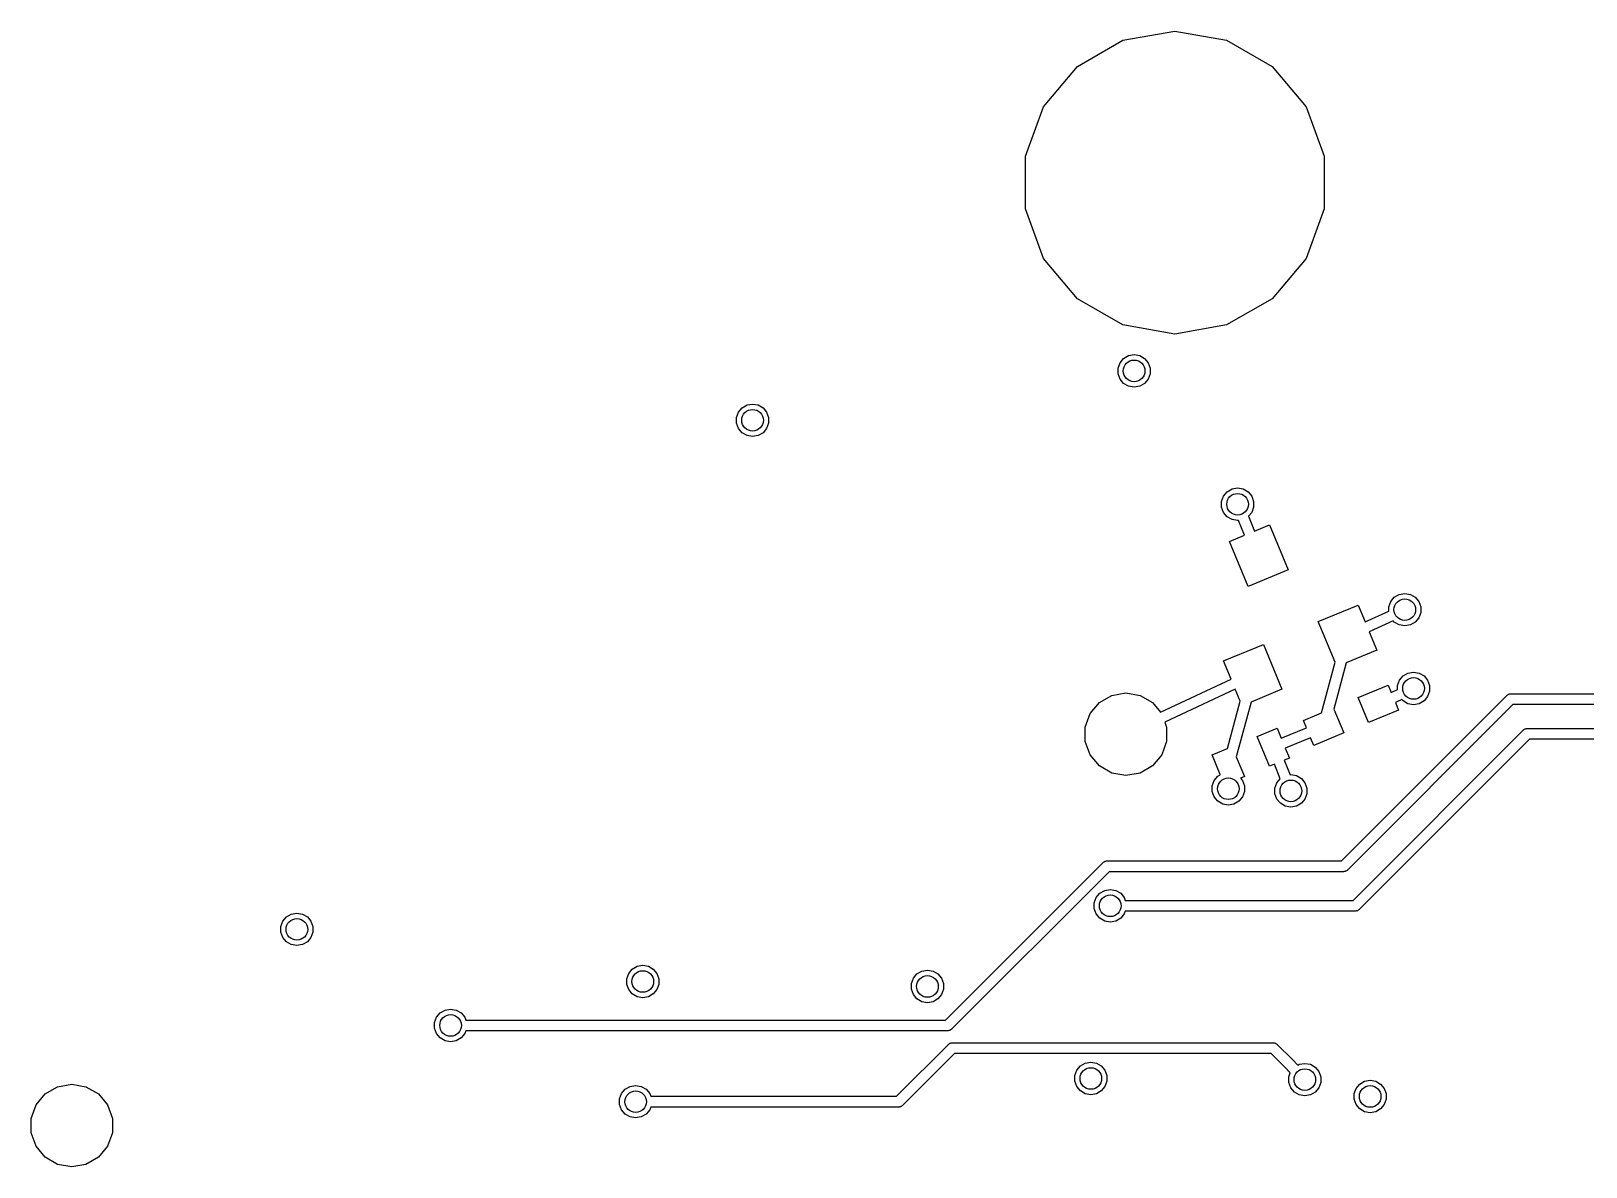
# Model space of a CAD drawing. Extents: x 85.4 to 167.1, y -165.3 to -88.8.
# Drawn here: x 91.14 to 119.91, y -109.85 to -88.83 of the extents above; entities that cross this region are included whole.
import ezdxf

# ---------------------------------------------------------------- set-up
doc = ezdxf.new("R2010")
doc.units = 0
doc.header["$MEASUREMENT"] = 0
doc.layers.add('BLACK', color=7, linetype='CONTINUOUS')

msp = doc.modelspace()

# ---------------------------------------------------------------- linework, layer by layer
at = {"layer": 'Black'}
for p, q in [((111.345, -88.9949), (112.305, -88.8257)), ((112.305, -88.8257), (113.264, -88.9949)), ((110.502, -89.4819), (111.345, -88.9949)), ((113.264, -88.9949), (114.108, -89.4819)), ((109.876, -90.2281), (110.502, -89.4819)), ((114.108, -89.4819), (114.734, -90.2281)), ((109.543, -91.1434), (109.876, -90.2281)), ((114.734, -90.2281), (115.067, -91.1434)), ((109.543, -92.1174), (109.543, -91.1434)), ((115.067, -91.1434), (115.067, -92.1174)), ((109.876, -93.0327), (109.543, -92.1174)), ((115.067, -92.1174), (114.734, -93.0327)), ((110.502, -93.7789), (109.876, -93.0327)), ((114.734, -93.0327), (114.108, -93.7789)), ((111.345, -94.2659), (110.502, -93.7789)), ((114.108, -93.7789), (113.264, -94.2659)), ((112.305, -94.4351), (111.345, -94.2659)), ((113.264, -94.2659), (112.305, -94.4351)), ((111.292, -94.9647), (111.359, -94.8846)), ((111.359, -94.8846), (111.45, -94.8323)), ((111.45, -94.8323), (111.553, -94.8141)), ((111.553, -94.8141), (111.656, -94.8323)), ((111.656, -94.8323), (111.746, -94.8846)), ((111.746, -94.8846), (111.814, -94.9647)), ((111.256, -95.063), (111.292, -94.9647)), ((111.256, -95.1676), (111.256, -95.063)), ((111.292, -95.2659), (111.256, -95.1676)), ((111.814, -94.9647), (111.849, -95.063)), ((111.849, -95.1676), (111.814, -95.2659)), ((111.849, -95.063), (111.849, -95.1676)), ((111.359, -95.346), (111.292, -95.2659)), ((111.45, -95.3983), (111.359, -95.346)), ((111.553, -95.4164), (111.45, -95.3983)), ((111.656, -95.3983), (111.553, -95.4164)), ((111.746, -95.346), (111.656, -95.3983)), ((111.814, -95.2659), (111.746, -95.346)), ((104.231, -95.8791), (104.298, -95.799)), ((104.298, -95.799), (104.389, -95.7467)), ((104.389, -95.7467), (104.492, -95.7285)), ((104.492, -95.7285), (104.595, -95.7467)), ((104.595, -95.7467), (104.685, -95.799)), ((104.685, -95.799), (104.752, -95.8791)), ((104.195, -95.9774), (104.231, -95.8791)), ((104.195, -96.082), (104.195, -95.9774)), ((104.231, -96.1803), (104.195, -96.082)), ((104.752, -95.8791), (104.788, -95.9774)), ((104.788, -96.082), (104.752, -96.1803)), ((104.788, -95.9774), (104.788, -96.082)), ((104.298, -96.2604), (104.231, -96.1803)), ((104.389, -96.3127), (104.298, -96.2604)), ((104.492, -96.3308), (104.389, -96.3127)), ((104.595, -96.3127), (104.492, -96.3308)), ((104.685, -96.2604), (104.595, -96.3127)), ((104.752, -96.1803), (104.685, -96.2604)), ((113.171, -97.5319), (113.207, -97.4336)), ((113.171, -97.6365), (113.171, -97.5319)), ((113.207, -97.4336), (113.274, -97.3535)), ((113.274, -97.3535), (113.365, -97.3012)), ((113.365, -97.3012), (113.468, -97.283)), ((113.468, -97.283), (113.571, -97.3012)), ((113.571, -97.3012), (113.662, -97.3535)), ((113.662, -97.3535), (113.729, -97.4336)), ((113.729, -97.4336), (113.765, -97.5319)), ((113.765, -97.5319), (113.765, -97.6365)), ((113.207, -97.7347), (113.171, -97.6365)), ((113.274, -97.8149), (113.207, -97.7347)), ((113.365, -97.8671), (113.274, -97.8149)), ((113.729, -97.7347), (113.668, -97.8072)), ((113.668, -97.8072), (113.781, -98.0807)), ((113.765, -97.6365), (113.729, -97.7347)), ((113.468, -97.8853), (113.365, -97.8671)), ((113.483, -97.8827), (113.468, -97.8853)), ((113.596, -98.1573), (113.483, -97.8827)), ((113.781, -98.0807), (114.057, -97.9663)), ((114.057, -97.9663), (114.402, -98.7978)), ((113.318, -98.2724), (113.596, -98.1573)), ((113.662, -99.1039), (113.318, -98.2724)), ((114.402, -98.7978), (113.662, -99.1039)), ((116.368, -99.3042), (116.459, -99.2519)), ((116.459, -99.2519), (116.562, -99.2337)), ((116.562, -99.2337), (116.665, -99.2519)), ((116.665, -99.2519), (116.755, -99.3042)), ((114.961, -99.7566), (115.7, -99.4505)), ((115.7, -99.4505), (115.829, -99.7603)), ((116.265, -99.4826), (116.301, -99.3843)), ((116.265, -99.5606), (116.265, -99.4826)), ((116.301, -99.3843), (116.368, -99.3042)), ((116.755, -99.3042), (116.823, -99.3843)), ((116.823, -99.3843), (116.858, -99.4826)), ((116.858, -99.4826), (116.858, -99.5872)), ((115.271, -100.505), (114.961, -99.7566)), ((115.829, -99.7603), (116.265, -99.5606)), ((116.349, -99.7423), (115.905, -99.9452)), ((116.368, -99.7656), (116.349, -99.7423)), ((116.459, -99.8179), (116.368, -99.7656)), ((116.562, -99.836), (116.459, -99.8179)), ((116.665, -99.8179), (116.562, -99.836)), ((116.755, -99.7656), (116.665, -99.8179)), ((116.823, -99.6855), (116.755, -99.7656)), ((116.858, -99.5872), (116.823, -99.6855)), ((115.905, -99.9452), (116.045, -100.282)), ((113.206, -100.484), (113.945, -100.178)), ((113.945, -100.178), (114.289, -101.009)), ((116.045, -100.282), (115.474, -100.518)), ((113.346, -100.823), (113.206, -100.484)), ((115.022, -101.445), (115.271, -100.505)), ((115.474, -100.518), (115.248, -101.375)), ((116.621, -100.71), (116.724, -100.692)), ((116.724, -100.692), (116.827, -100.71)), ((112.041, -101.432), (113.346, -100.823)), ((115.701, -101.164), (116.256, -100.934)), ((116.256, -100.934), (116.31, -101.066)), ((116.428, -100.941), (116.464, -100.842)), ((116.428, -101.015), (116.428, -100.941)), ((116.464, -100.842), (116.531, -100.762)), ((116.531, -100.762), (116.621, -100.71)), ((116.827, -100.71), (116.918, -100.762)), ((116.918, -100.762), (116.985, -100.842)), ((116.985, -100.842), (117.021, -100.941)), ((117.021, -100.941), (117.021, -101.045)), ((110.738, -101.459), (110.909, -101.255)), ((110.909, -101.255), (111.139, -101.122)), ((111.139, -101.122), (111.4, -101.076)), ((111.4, -101.076), (111.662, -101.122)), ((111.662, -101.122), (111.892, -101.255)), ((111.892, -101.255), (112.041, -101.432)), ((113.423, -101.008), (112.12, -101.616)), ((113.278, -102.108), (113.514, -101.229)), ((113.514, -101.229), (113.423, -101.008)), ((113.717, -101.246), (113.444, -102.26)), ((114.289, -101.009), (113.717, -101.246)), ((115.388, -104.185), (118.45, -101.122)), ((115.893, -101.626), (115.701, -101.164)), ((116.31, -101.066), (116.428, -101.015)), ((116.509, -101.197), (116.387, -101.251)), ((116.387, -101.251), (116.447, -101.396)), ((116.531, -101.224), (116.509, -101.197)), ((116.621, -101.276), (116.531, -101.224)), ((116.724, -101.294), (116.621, -101.276)), ((116.827, -101.276), (116.724, -101.294)), ((116.918, -101.224), (116.827, -101.276)), ((116.985, -101.143), (116.918, -101.224)), ((117.021, -101.045), (116.985, -101.143)), ((118.45, -101.122), (118.454, -101.119)), ((118.454, -101.119), (118.457, -101.116)), ((118.457, -101.116), (118.468, -101.109)), ((118.468, -101.109), (118.479, -101.102)), ((118.479, -101.102), (118.483, -101.101)), ((118.483, -101.101), (118.487, -101.098)), ((118.487, -101.098), (118.5, -101.096)), ((118.5, -101.096), (118.512, -101.093)), ((118.512, -101.093), (118.517, -101.093)), ((118.517, -101.093), (118.521, -101.092)), ((118.521, -101.092), (131.496, -101.092)), ((110.647, -101.708), (110.738, -101.459)), ((114.685, -101.585), (115.022, -101.445)), ((115.248, -101.375), (115.431, -101.817)), ((118.563, -101.292), (115.5, -104.355)), ((116.447, -101.396), (115.893, -101.626)), ((131.496, -101.292), (118.563, -101.292)), ((110.647, -101.974), (110.647, -101.708)), ((112.12, -101.616), (112.154, -101.708)), ((112.154, -101.708), (112.154, -101.974)), ((113.828, -101.88), (114.198, -101.727)), ((114.198, -101.727), (114.275, -101.913)), ((114.275, -101.913), (114.742, -101.722)), ((114.742, -101.722), (114.685, -101.585)), ((115.431, -101.817), (114.876, -102.047)), ((115.606, -104.916), (118.76, -101.762)), ((118.76, -101.762), (118.764, -101.76)), ((118.764, -101.76), (118.766, -101.756)), ((118.766, -101.756), (118.778, -101.75)), ((118.778, -101.75), (118.788, -101.742)), ((118.788, -101.742), (118.793, -101.741)), ((118.793, -101.741), (118.796, -101.739)), ((118.796, -101.739), (118.809, -101.737)), ((118.809, -101.737), (118.822, -101.733)), ((118.822, -101.733), (118.826, -101.734)), ((118.826, -101.734), (118.831, -101.733)), ((118.831, -101.733), (132.475, -101.733)), ((110.738, -102.224), (110.647, -101.974)), ((112.154, -101.974), (112.063, -102.224)), ((112.997, -102.224), (113.278, -102.108)), ((114.058, -102.434), (113.828, -101.88)), ((114.818, -101.907), (114.351, -102.097)), ((114.351, -102.097), (114.427, -102.281)), ((114.876, -102.047), (114.818, -101.907)), ((118.872, -101.933), (115.718, -105.087)), ((132.475, -101.933), (118.872, -101.933)), ((110.909, -102.427), (110.738, -102.224)), ((111.139, -102.56), (110.909, -102.427)), ((111.892, -102.427), (111.662, -102.56)), ((112.063, -102.224), (111.892, -102.427)), ((113.146, -102.585), (112.997, -102.224)), ((113.444, -102.26), (113.596, -102.626)), ((114.148, -102.397), (114.058, -102.434)), ((114.256, -102.665), (114.148, -102.397)), ((114.427, -102.281), (114.332, -102.32)), ((114.332, -102.32), (114.442, -102.591)), ((111.4, -102.606), (111.139, -102.56)), ((111.662, -102.56), (111.4, -102.606)), ((113, -102.797), (113.035, -102.699)), ((113.035, -102.699), (113.103, -102.619)), ((113.103, -102.619), (113.146, -102.594)), ((113.146, -102.594), (113.146, -102.585)), ((113.596, -102.626), (113.521, -102.656)), ((113.521, -102.656), (113.557, -102.699)), ((113.557, -102.699), (113.593, -102.797)), ((114.194, -102.739), (114.256, -102.665)), ((114.442, -102.591), (114.454, -102.589)), ((114.454, -102.589), (114.557, -102.607)), ((114.557, -102.607), (114.648, -102.659)), ((114.648, -102.659), (114.715, -102.739)), ((113, -102.902), (113, -102.797)), ((113.035, -103), (113, -102.902)), ((113.103, -103.08), (113.035, -103)), ((113.557, -103), (113.49, -103.08)), ((113.593, -102.902), (113.557, -103)), ((113.593, -102.797), (113.593, -102.902)), ((114.158, -102.838), (114.194, -102.739)), ((114.158, -102.942), (114.158, -102.838)), ((114.194, -103.04), (114.158, -102.942)), ((114.715, -102.739), (114.751, -102.838)), ((114.751, -102.942), (114.715, -103.04)), ((114.751, -102.838), (114.751, -102.942)), ((113.193, -103.133), (113.103, -103.08)), ((113.296, -103.151), (113.193, -103.133)), ((113.399, -103.133), (113.296, -103.151)), ((113.49, -103.08), (113.399, -103.133)), ((114.261, -103.12), (114.194, -103.04)), ((114.351, -103.173), (114.261, -103.12)), ((114.454, -103.191), (114.351, -103.173)), ((114.557, -103.173), (114.454, -103.191)), ((114.648, -103.12), (114.557, -103.173)), ((114.715, -103.04), (114.648, -103.12)), ((108.062, -107.131), (110.979, -104.214)), ((111.091, -104.385), (108.174, -107.302)), ((110.979, -104.214), (110.983, -104.211)), ((110.983, -104.211), (110.986, -104.208)), ((110.986, -104.208), (110.997, -104.202)), ((110.997, -104.202), (111.008, -104.194)), ((111.008, -104.194), (111.012, -104.193)), ((111.012, -104.193), (111.016, -104.191)), ((111.016, -104.191), (111.029, -104.188)), ((111.029, -104.188), (111.041, -104.185)), ((111.041, -104.185), (111.046, -104.185)), ((111.046, -104.185), (111.05, -104.185)), ((111.05, -104.185), (115.388, -104.185)), ((115.429, -104.385), (111.091, -104.385)), ((115.433, -104.384), (115.429, -104.385)), ((115.438, -104.384), (115.433, -104.384)), ((115.45, -104.381), (115.438, -104.384)), ((115.463, -104.379), (115.45, -104.381)), ((115.467, -104.376), (115.463, -104.379)), ((115.471, -104.375), (115.467, -104.376)), ((115.482, -104.368), (115.471, -104.375)), ((115.493, -104.361), (115.482, -104.368)), ((115.496, -104.358), (115.493, -104.361)), ((115.5, -104.355), (115.496, -104.358)), ((110.917, -104.785), (111.008, -104.733)), ((111.008, -104.733), (111.111, -104.715)), ((111.111, -104.715), (111.214, -104.733)), ((111.214, -104.733), (111.304, -104.785)), ((110.814, -104.964), (110.85, -104.865)), ((110.814, -105.068), (110.814, -104.964)), ((110.85, -104.865), (110.917, -104.785)), ((111.304, -104.785), (111.371, -104.865)), ((111.371, -104.865), (111.39, -104.916)), ((111.39, -104.916), (111.535, -104.916)), ((111.535, -104.916), (115.606, -104.916)), ((95.7623, -105.401), (95.7981, -105.303)), ((95.7981, -105.303), (95.8653, -105.222)), ((95.8653, -105.222), (95.9559, -105.17)), ((95.9559, -105.17), (96.0589, -105.152)), ((96.0589, -105.152), (96.1619, -105.17)), ((96.1619, -105.17), (96.2525, -105.222)), ((96.2525, -105.222), (96.3197, -105.303)), ((96.3197, -105.303), (96.3555, -105.401)), ((110.85, -105.167), (110.814, -105.068)), ((110.917, -105.247), (110.85, -105.167)), ((111.008, -105.299), (110.917, -105.247)), ((111.111, -105.317), (111.008, -105.299)), ((111.214, -105.299), (111.111, -105.317)), ((111.304, -105.247), (111.214, -105.299)), ((111.371, -105.167), (111.304, -105.247)), ((111.39, -105.116), (111.371, -105.167)), ((111.535, -105.116), (111.39, -105.116)), ((115.648, -105.116), (111.535, -105.116)), ((115.652, -105.115), (115.648, -105.116)), ((115.656, -105.116), (115.652, -105.115)), ((115.669, -105.112), (115.656, -105.116)), ((115.682, -105.11), (115.669, -105.112)), ((115.686, -105.108), (115.682, -105.11)), ((115.69, -105.107), (115.686, -105.108)), ((115.701, -105.099), (115.69, -105.107)), ((115.712, -105.093), (115.701, -105.099)), ((115.715, -105.089), (115.712, -105.093)), ((115.718, -105.087), (115.715, -105.089)), ((95.7623, -105.505), (95.7623, -105.401)), ((95.7981, -105.604), (95.7623, -105.505)), ((96.3555, -105.505), (96.3197, -105.604)), ((96.3555, -105.401), (96.3555, -105.505)), ((95.8653, -105.684), (95.7981, -105.604)), ((95.9559, -105.736), (95.8653, -105.684)), ((96.0589, -105.754), (95.9559, -105.736)), ((96.1619, -105.736), (96.0589, -105.754)), ((96.2525, -105.684), (96.1619, -105.736)), ((96.3197, -105.604), (96.2525, -105.684)), ((102.266, -106.188), (102.357, -106.135)), ((102.357, -106.135), (102.46, -106.117)), ((102.46, -106.117), (102.563, -106.135)), ((102.563, -106.135), (102.653, -106.188)), ((102.163, -106.366), (102.199, -106.268)), ((102.163, -106.471), (102.163, -106.366)), ((102.199, -106.268), (102.266, -106.188)), ((102.653, -106.188), (102.72, -106.268)), ((102.72, -106.268), (102.756, -106.366)), ((102.756, -106.366), (102.756, -106.471)), ((107.431, -106.457), (107.467, -106.359)), ((107.431, -106.562), (107.431, -106.457)), ((107.467, -106.359), (107.534, -106.279)), ((107.534, -106.279), (107.625, -106.227)), ((107.625, -106.227), (107.728, -106.209)), ((107.728, -106.209), (107.831, -106.227)), ((107.831, -106.227), (107.921, -106.279)), ((107.921, -106.279), (107.988, -106.359)), ((107.988, -106.359), (108.024, -106.457)), ((108.024, -106.457), (108.024, -106.562)), ((102.199, -106.569), (102.163, -106.471)), ((102.266, -106.649), (102.199, -106.569)), ((102.357, -106.701), (102.266, -106.649)), ((102.46, -106.719), (102.357, -106.701)), ((102.563, -106.701), (102.46, -106.719)), ((102.653, -106.649), (102.563, -106.701)), ((102.72, -106.569), (102.653, -106.649)), ((102.756, -106.471), (102.72, -106.569)), ((107.467, -106.66), (107.431, -106.562)), ((107.534, -106.74), (107.467, -106.66)), ((107.625, -106.793), (107.534, -106.74)), ((107.921, -106.74), (107.831, -106.793)), ((107.988, -106.66), (107.921, -106.74)), ((108.024, -106.562), (107.988, -106.66)), ((98.6429, -107.081), (98.7101, -107)), ((98.7101, -107), (98.8007, -106.948)), ((98.8007, -106.948), (98.9037, -106.93)), ((98.9037, -106.93), (99.0067, -106.948)), ((99.0067, -106.948), (99.0973, -107)), ((99.0973, -107), (99.1645, -107.081)), ((107.728, -106.811), (107.625, -106.793)), ((107.831, -106.793), (107.728, -106.811)), ((98.6071, -107.179), (98.6429, -107.081)), ((98.6071, -107.283), (98.6071, -107.179)), ((98.6429, -107.382), (98.6071, -107.283)), ((99.1645, -107.081), (99.1829, -107.131)), ((99.1829, -107.131), (108.062, -107.131)), ((108.138, -107.325), (108.125, -107.327)), ((108.142, -107.323), (108.138, -107.325)), ((108.146, -107.322), (108.142, -107.323)), ((108.157, -107.314), (108.146, -107.322)), ((108.168, -107.308), (108.157, -107.314)), ((108.171, -107.304), (108.168, -107.308)), ((108.174, -107.302), (108.171, -107.304)), ((98.7101, -107.462), (98.6429, -107.382)), ((98.8007, -107.514), (98.7101, -107.462)), ((98.9037, -107.532), (98.8007, -107.514)), ((99.0067, -107.514), (98.9037, -107.532)), ((99.0973, -107.462), (99.0067, -107.514)), ((99.1645, -107.382), (99.0973, -107.462)), ((99.1829, -107.331), (99.1645, -107.382)), ((108.104, -107.331), (99.1829, -107.331)), ((107.154, -108.543), (108.115, -107.582)), ((108.108, -107.33), (108.104, -107.331)), ((108.112, -107.331), (108.108, -107.33)), ((108.125, -107.327), (108.112, -107.331)), ((108.115, -107.582), (108.119, -107.579)), ((108.119, -107.579), (108.122, -107.576)), ((108.122, -107.576), (108.133, -107.57)), ((108.133, -107.57), (108.144, -107.562)), ((108.144, -107.562), (108.148, -107.561)), ((108.148, -107.561), (108.152, -107.559)), ((108.152, -107.559), (108.165, -107.556)), ((108.165, -107.556), (108.177, -107.553)), ((108.177, -107.553), (108.182, -107.553)), ((108.182, -107.553), (108.186, -107.553)), ((108.186, -107.553), (114.131, -107.553)), ((114.131, -107.553), (114.135, -107.553)), ((114.135, -107.553), (114.14, -107.553)), ((114.14, -107.553), (114.152, -107.556)), ((114.152, -107.556), (114.165, -107.559)), ((114.165, -107.559), (114.169, -107.561)), ((114.169, -107.561), (114.173, -107.562)), ((114.173, -107.562), (114.184, -107.57)), ((114.184, -107.57), (114.195, -107.576)), ((114.195, -107.576), (114.198, -107.579)), ((114.198, -107.579), (114.202, -107.582)), ((114.202, -107.582), (114.483, -107.863)), ((108.227, -107.753), (107.266, -108.714)), ((114.09, -107.753), (108.227, -107.753)), ((114.341, -108.004), (114.09, -107.753)), ((114.483, -107.863), (114.584, -107.965)), ((110.455, -108.16), (110.491, -108.062)), ((110.455, -108.265), (110.455, -108.16)), ((110.491, -108.062), (110.558, -107.982)), ((110.558, -107.982), (110.649, -107.93)), ((110.649, -107.93), (110.752, -107.912)), ((110.752, -107.912), (110.855, -107.93)), ((110.855, -107.93), (110.945, -107.982)), ((110.945, -107.982), (111.012, -108.062)), ((111.012, -108.062), (111.048, -108.16)), ((111.048, -108.16), (111.048, -108.265)), ((114.443, -108.106), (114.341, -108.004)), ((114.415, -108.181), (114.443, -108.106)), ((114.415, -108.286), (114.415, -108.181)), ((114.584, -107.965), (114.609, -107.951)), ((114.609, -107.951), (114.712, -107.933)), ((114.712, -107.933), (114.815, -107.951)), ((114.815, -107.951), (114.905, -108.003)), ((114.905, -108.003), (114.973, -108.083)), ((114.973, -108.083), (115.008, -108.181)), ((115.008, -108.181), (115.008, -108.286)), ((91.4016, -108.499), (91.6317, -108.367)), ((91.6317, -108.367), (91.8933, -108.32)), ((91.8933, -108.32), (92.1549, -108.367)), ((92.1549, -108.367), (92.385, -108.499)), ((102.067, -108.493), (102.134, -108.413)), ((102.134, -108.413), (102.225, -108.36)), ((102.225, -108.36), (102.328, -108.342)), ((102.328, -108.342), (102.431, -108.36)), ((102.431, -108.36), (102.521, -108.413)), ((102.521, -108.413), (102.588, -108.493)), ((110.491, -108.363), (110.455, -108.265)), ((110.558, -108.443), (110.491, -108.363)), ((110.649, -108.496), (110.558, -108.443)), ((110.945, -108.443), (110.855, -108.496)), ((111.012, -108.363), (110.945, -108.443)), ((111.048, -108.265), (111.012, -108.363)), ((114.451, -108.384), (114.415, -108.286)), ((114.518, -108.464), (114.451, -108.384)), ((114.609, -108.517), (114.518, -108.464)), ((114.905, -108.464), (114.815, -108.517)), ((114.973, -108.384), (114.905, -108.464)), ((115.008, -108.286), (114.973, -108.384)), ((115.624, -108.494), (115.66, -108.396)), ((115.66, -108.396), (115.727, -108.316)), ((115.727, -108.316), (115.818, -108.263)), ((115.818, -108.263), (115.921, -108.245)), ((115.921, -108.245), (116.024, -108.263)), ((116.024, -108.263), (116.114, -108.316)), ((116.114, -108.316), (116.182, -108.396)), ((116.182, -108.396), (116.217, -108.494)), ((91.14, -108.952), (91.2309, -108.703)), ((91.2309, -108.703), (91.4016, -108.499)), ((92.385, -108.499), (92.5557, -108.703)), ((92.5557, -108.703), (92.6466, -108.952)), ((102.031, -108.591), (102.067, -108.493)), ((102.031, -108.696), (102.031, -108.591)), ((102.067, -108.794), (102.031, -108.696)), ((102.588, -108.493), (102.607, -108.543)), ((102.607, -108.743), (102.588, -108.794)), ((102.607, -108.543), (107.154, -108.543)), ((107.195, -108.743), (102.607, -108.743)), ((107.2, -108.743), (107.195, -108.743)), ((107.204, -108.743), (107.2, -108.743)), ((107.217, -108.74), (107.204, -108.743)), ((107.23, -108.737), (107.217, -108.74)), ((107.233, -108.735), (107.23, -108.737)), ((107.238, -108.734), (107.233, -108.735)), ((107.248, -108.726), (107.238, -108.734)), ((107.26, -108.72), (107.248, -108.726)), ((107.262, -108.717), (107.26, -108.72)), ((107.266, -108.714), (107.262, -108.717)), ((110.752, -108.514), (110.649, -108.496)), ((110.855, -108.496), (110.752, -108.514)), ((114.712, -108.535), (114.609, -108.517)), ((114.815, -108.517), (114.712, -108.535)), ((115.624, -108.599), (115.624, -108.494)), ((115.66, -108.697), (115.624, -108.599)), ((115.727, -108.777), (115.66, -108.697)), ((116.182, -108.697), (116.114, -108.777)), ((116.217, -108.599), (116.182, -108.697)), ((116.217, -108.494), (116.217, -108.599)), ((91.14, -109.218), (91.14, -108.952)), ((92.6466, -108.952), (92.6466, -109.218)), ((102.134, -108.874), (102.067, -108.794)), ((102.225, -108.926), (102.134, -108.874)), ((102.328, -108.944), (102.225, -108.926)), ((102.431, -108.926), (102.328, -108.944)), ((102.521, -108.874), (102.431, -108.926)), ((102.588, -108.794), (102.521, -108.874)), ((115.818, -108.829), (115.727, -108.777)), ((115.921, -108.848), (115.818, -108.829)), ((116.024, -108.829), (115.921, -108.848)), ((116.114, -108.777), (116.024, -108.829)), ((91.2309, -109.468), (91.14, -109.218)), ((92.6466, -109.218), (92.5557, -109.468)), ((91.4016, -109.671), (91.2309, -109.468)), ((92.5557, -109.468), (92.385, -109.671)), ((91.6317, -109.804), (91.4016, -109.671)), ((91.8933, -109.85), (91.6317, -109.804)), ((92.1549, -109.804), (91.8933, -109.85)), ((92.385, -109.671), (92.1549, -109.804))]:
    msp.add_line(p, q, dxfattribs=at)
for centre in [(111.553, -95.1153), (104.492, -96.0297), (113.468, -97.5842), (116.562, -99.5349), (116.724, -100.993), (113.296, -102.85), (114.454, -102.89), (111.111, -105.016), (96.0589, -105.453), (102.46, -106.418), (107.728, -106.51), (98.9037, -107.231), (110.752, -108.213), (114.712, -108.234), (102.328, -108.643), (115.921, -108.546)]:
    msp.add_circle(centre, 0.2, dxfattribs=at)

doc.saveas('drawing.dxf')
